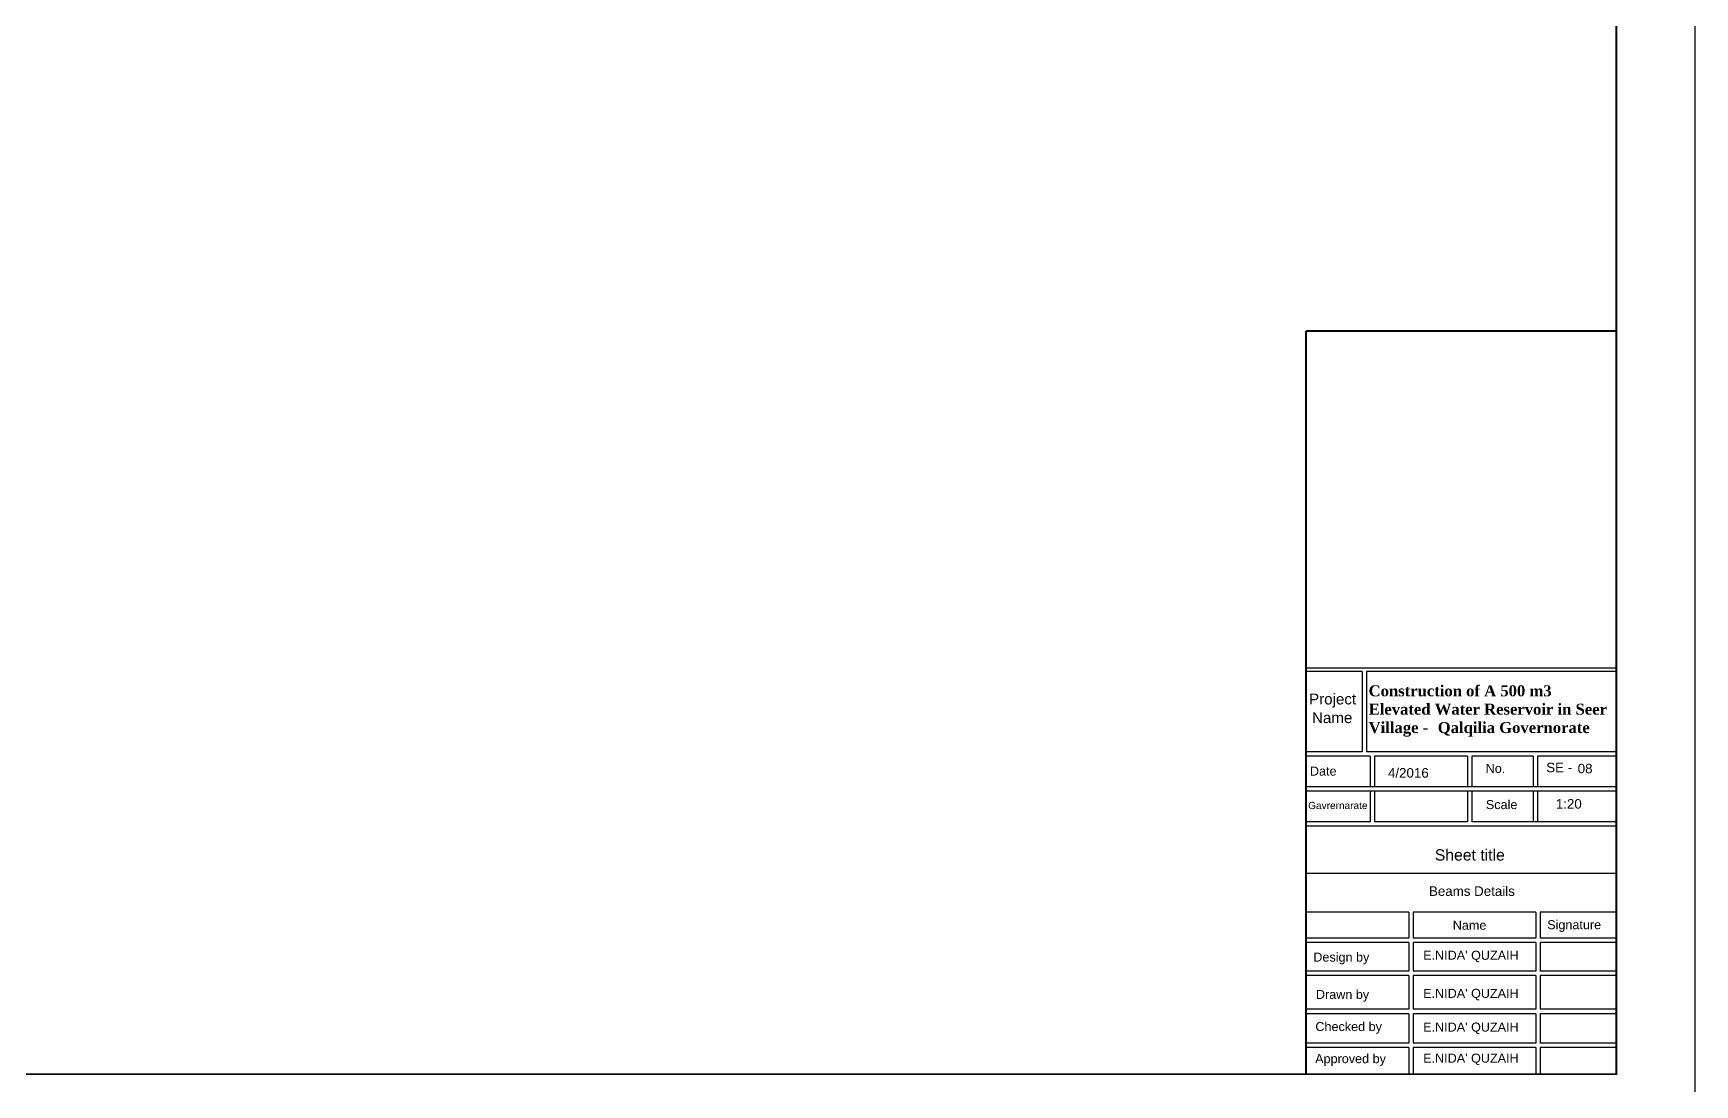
# Model space of a CAD drawing. Extents: x 166525 to 167198, y 178739 to 179747.
# Drawn here: x 167069.86 to 167103.05, y 179227.71 to 179248.73 of the extents above; entities that cross this region are included whole.
import ezdxf

# ---------------------------------------------------------------- set-up
doc = ezdxf.new("R2010")
doc.units = 0
doc.header["$MEASUREMENT"] = 0
doc.layers.get('0').update_dxf_attribs({"linetype": 'CONTINUOUS'})
for name, color, linetype in [('COVER', 7, 'CONTINUOUS'), ('MHATCH', 8, 'CONTINUOUS'), ('TXT', 6, 'CONTINUOUS')]:
    doc.layers.add(name, color=color, linetype=linetype)
doc.layers.add('Frame-PW - KA_FRAME', color=7, linetype='CONTINUOUS', lineweight=80)

msp = doc.modelspace()

# ---------------------------------------------------------------- linework, layer by layer
for p, q in [((167101.48032, 179236.03764), (167095.28157, 179236.03764)), ((167096.40623, 179235.97306), (167095.28157, 179235.97306)), ((167096.40623, 179235.97306), (167096.40623, 179234.37057)), ((167101.48032, 179235.97306), (167096.49367, 179235.97306)), ((167096.49367, 179235.97306), (167096.49367, 179234.37057)), ((167096.40623, 179234.37057), (167095.28157, 179234.37057)), ((167096.56552, 179234.28312), (167095.28157, 179234.28312)), ((167101.48032, 179234.37057), (167096.49367, 179234.37057)), ((167096.56552, 179234.28312), (167096.56552, 179233.67101)), ((167098.51006, 179234.28312), (167096.65296, 179234.28312)), ((167096.65296, 179234.28312), (167096.65296, 179233.67101)), ((167098.51006, 179234.28312), (167098.51006, 179233.67101)), ((167098.59751, 179234.28312), (167098.59751, 179233.67101)), ((167099.82118, 179234.28312), (167098.59751, 179234.28312)), ((167099.82118, 179234.28312), (167099.82118, 179233.67101)), ((167101.48032, 179234.28312), (167099.90862, 179234.28312)), ((167099.90862, 179234.28312), (167099.90862, 179233.67101)), ((167101.48032, 179233.67101), (167095.28157, 179233.67101)), ((167096.56552, 179233.67101), (167095.28157, 179233.67101)), ((167101.48032, 179233.58357), (167095.28157, 179233.58357)), ((167096.56552, 179233.58357), (167095.28157, 179233.58357)), ((167096.56552, 179233.58357), (167096.56552, 179232.97145)), ((167098.51006, 179233.67101), (167096.65296, 179233.67101)), ((167098.51006, 179233.58357), (167096.65296, 179233.58357)), ((167096.65296, 179233.58357), (167096.65296, 179232.97145)), ((167098.51006, 179233.58357), (167098.51006, 179232.97145)), ((167099.82118, 179233.67101), (167098.59751, 179233.67101)), ((167099.82118, 179233.58357), (167098.59751, 179233.58357)), ((167098.59751, 179233.58357), (167098.59751, 179232.97145)), ((167099.82118, 179233.58357), (167099.82118, 179232.97145)), ((167099.90862, 179233.58357), (167099.90862, 179232.97145)), ((167096.56552, 179232.97145), (167095.28157, 179232.97145)), ((167101.48032, 179232.88401), (167095.28157, 179232.88401)), ((167098.51006, 179232.97145), (167096.65296, 179232.97145)), ((167101.48032, 179232.97145), (167098.59751, 179232.97145)), ((167101.48032, 179231.93739), (167095.28157, 179231.93739)), ((167097.33507, 179231.1663), (167095.28157, 179231.1663)), ((167097.33507, 179231.1663), (167097.33507, 179230.64163)), ((167099.87097, 179231.1663), (167097.42252, 179231.1663)), ((167097.42252, 179231.1663), (167097.42252, 179230.64163)), ((167099.87097, 179231.1663), (167099.87097, 179230.64163)), ((167101.48032, 179231.1663), (167099.95841, 179231.1663)), ((167099.95841, 179231.1663), (167099.95841, 179230.64163)), ((167097.33507, 179230.64163), (167095.28157, 179230.64163)), ((167097.33507, 179230.55419), (167095.28157, 179230.55419)), ((167097.33507, 179230.55419), (167097.33507, 179229.98267)), ((167099.87097, 179230.64163), (167097.42252, 179230.64163)), ((167099.87097, 179230.55419), (167097.42252, 179230.55419)), ((167097.42252, 179230.55419), (167097.42252, 179229.98267)), ((167099.87097, 179230.55419), (167099.87097, 179229.98267)), ((167101.48032, 179230.64163), (167099.95841, 179230.64163)), ((167101.48032, 179230.55419), (167099.95841, 179230.55419)), ((167099.95841, 179230.55419), (167099.95841, 179229.98267)), ((167097.33507, 179229.98267), (167095.28157, 179229.98267)), ((167097.33507, 179229.89523), (167095.28157, 179229.89523)), ((167097.33507, 179229.89523), (167097.33507, 179229.22139)), ((167099.87097, 179229.98267), (167097.42252, 179229.98267)), ((167099.87097, 179229.89523), (167097.42252, 179229.89523)), ((167097.42252, 179229.89523), (167097.42252, 179229.22139)), ((167099.87097, 179229.89523), (167099.87097, 179229.22139)), ((167101.48032, 179229.98267), (167099.95841, 179229.98267)), ((167101.48032, 179229.89523), (167099.95841, 179229.89523)), ((167099.95841, 179229.89523), (167099.95841, 179229.22139)), ((167097.33507, 179229.22139), (167095.28157, 179229.22139)), ((167099.87097, 179229.22139), (167097.42252, 179229.22139)), ((167101.48032, 179229.22139), (167099.95841, 179229.22139)), ((167097.33507, 179229.13395), (167095.28157, 179229.13395)), ((167097.33507, 179229.13395), (167097.33507, 179228.54756)), ((167099.87097, 179229.13395), (167097.42252, 179229.13395)), ((167097.42252, 179229.13395), (167097.42252, 179228.54756)), ((167099.87097, 179229.13395), (167099.87097, 179228.54756)), ((167101.48032, 179229.13395), (167099.95841, 179229.13395)), ((167099.95841, 179229.13395), (167099.95841, 179228.54756)), ((167097.33507, 179228.54756), (167095.28157, 179228.54756)), ((167099.87097, 179228.54756), (167097.42252, 179228.54756)), ((167101.48032, 179228.54756), (167099.95841, 179228.54756)), ((167097.33507, 179228.46011), (167095.28157, 179228.46011)), ((167097.33507, 179228.46011), (167097.33507, 179227.92675)), ((167097.42252, 179228.46011), (167097.42252, 179227.92675)), ((167099.87097, 179228.46011), (167097.42252, 179228.46011)), ((167099.87097, 179228.46011), (167099.87097, 179227.92675)), ((167099.95841, 179228.46011), (167099.95841, 179227.92675)), ((167101.48032, 179228.46011), (167099.95841, 179228.46011))]:
    msp.add_line(p, q)
at = {"layer": 'COVER', "flags": 128}
msp.add_lwpolyline([(167043.12657, 179269.038), (167103.04782, 179269.038), (167103.04782, 179226.7155), (167043.12657, 179226.7155)], close=True, dxfattribs=at)
at = {"layer": 'Frame-PW - KA_FRAME'}
for points, const_width in [([(167101.48032, 179242.77967), (167095.28157, 179242.77967)], 0.04), ([(167095.28157, 179227.92675), (167095.28157, 179242.77967)], 0.03562)]:
    msp.add_lwpolyline(points, dxfattribs=dict(at, const_width=const_width))
at = {"layer": 'MHATCH', "const_width": 0.03562, "flags": 128}
msp.add_lwpolyline([(167044.69407, 179267.82675), (167101.48032, 179267.82675), (167101.48032, 179227.92675), (167044.69407, 179227.92675)], close=True, dxfattribs=at)
at = {"layer": 'MHATCH'}
msp.add_lwpolyline([(167045.05032, 179267.82675), (167101.48032, 179267.82675), (167101.48032, 179227.92675)], dxfattribs=at)

# ---------------------------------------------------------------- texts
at = {"color": 7, "insert": (167096.533, 179235.69687), "char_height": 0.2, "width": 4.930876, "attachment_point": 1}
msp.add_mtext('{\\fTimes New Roman|b1|i0|c0|p18;\\H1.1x;\\C256;Construction of A 500 m3 Elevated Water Reservoir in Seer Village - \\H1.2845x; \\H0.77854x;Qalqilia Governorate\\H1.1896x; }', dxfattribs=at)
at = {"layer": 'TXT', "color": 7}
for s, insert, char_height, width, attachment_point in [('{\\fArial|b0|i0|c0|p34;Project }', (167096.28343, 179235.53124), 0.2162446, 0.9779129, 3), ('{\\fArial|b0|i0|c0|p34;Name}', (167096.20821, 179235.15838), 0.2162446, 0.8023905, 3), ('{\\fArial|b0|i0|c0|p34;Date}', (167095.89242, 179234.07268), 0.1802039, 2.4656722, 3), ('{\\fArial|b0|i0|c0|p34;4/2016}', (167097.73341, 179234.04221), 0.1904466, 2.6058199, 3), ('{\\fArial|b0|i0|c0|p34;No.}', (167099.26329, 179234.12646), 0.1802039, 2.4656722, 3), ('\\A1;{\\fArial|b0|i0|c0|p34;SE -}', (167100.59805, 179234.14944), 0.1904466, 2.6058199, 3), ('\\A1;{\\fArial|b0|i0|c0|p34;08}', (167101.0054, 179234.12909), 0.1904466, 2.6058199, 3), ('{\\fArial|b0|i0|c178|p34;Gavrernarate}', (167096.51186, 179233.36748), 0.1441631, 1.9725377, 3), ('{\\fArial|b0|i0|c0|p34;Scale}', (167099.50461, 179233.4035), 0.1802039, 2.4656722, 3), ('{\\fArial|b0|i0|c0|p34;1:20}', (167100.79056, 179233.42286), 0.1904466, 2.6058199, 3), ('{\\fArial|b0|i0|c0|p34;Sheet title}', (167097.85459, 179232.41994), 0.2252548, 3.0820902, 1), ('{\\fArial|b0|i0|c0|p34;Beams Details}', (167099.45431, 179231.67883), 0.1904466, 2.9052944, 3), ('{\\fArial|b0|i0|c0|p34;Name}', (167098.88575, 179230.99259), 0.1802039, 2.4656722, 3), ('{\\fArial|b0|i0|c0|p34;Signature}', (167101.17738, 179231.00257), 0.1802039, 2.4656722, 3), ('{\\fArial|b0|i0|c0|p34;Design by}', (167096.54741, 179230.35534), 0.1802039, 1.1130295, 3), ("{\\fArial|b0|i0|c0|p34;E.NIDA' QUZAIH}", (167099.53038, 179230.39161), 0.1802039, 2.1409455, 3), ('{\\fArial|b0|i0|c0|p34;Drawn by}', (167096.5438, 179229.60903), 0.1802039, 1.1094247, 3), ("{\\fArial|b0|i0|c0|p34;E.NIDA' QUZAIH}", (167099.53038, 179229.63033), 0.1802039, 2.1409455, 3), ('{\\fArial|b0|i0|c0|p34;Checked by}', (167096.7989, 179228.96689), 0.1802039, 1.3645265, 3), ("{\\fArial|b0|i0|c0|p34;E.NIDA' QUZAIH}", (167099.53038, 179228.9565), 0.1802039, 2.1409455, 3), ('{\\fArial|b0|i0|c0|p34;Approved by}', (167096.8787, 179228.32539), 0.1802039, 1.4443199, 3), ("{\\fArial|b0|i0|c0|p34;E.NIDA' QUZAIH}", (167099.53038, 179228.33569), 0.1802039, 2.1409455, 3)]:
    msp.add_mtext(s, dxfattribs=dict(at, insert=insert, char_height=char_height, width=width, attachment_point=attachment_point))

doc.saveas('drawing.dxf')
